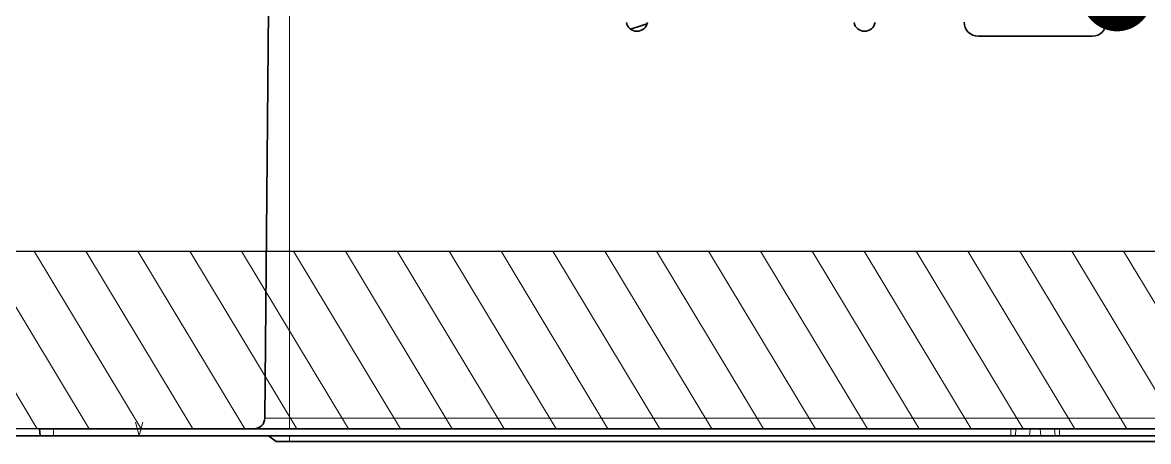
# Model space of a CAD drawing. Header units: inches. Extents: x 258415 to 640093, y 441672 to 945769.
# Drawn here: x 338741.9 to 338900.2, y 462722.1 to 462781 of the extents above; entities that cross this region are included whole.
import ezdxf

# ---------------------------------------------------------------- set-up
doc = ezdxf.new("R2010")
doc.units = ezdxf.units.IN
doc.header["$MEASUREMENT"] = 0
for name, color, linetype in [('CQ Grg Gypsum', 41, 'Continuous'), ('CQ Light Elevation', 4, 'Continuous'), ('CQ_callout', 34, 'Continuous')]:
    doc.layers.add(name, color=color, linetype=linetype)
doc.layers.add('CQ Gypsum Hatch', color=8, linetype='Continuous', lineweight=20)
doc.layers.add('CQ Lighting', color=5, linetype='Continuous', lineweight=0)
doc.styles.get("Standard").update_dxf_attribs({"font": 'arial.ttf'})
doc.dimstyles.get("Standard").update_dxf_attribs({"dimtxt": 0.18, "dimasz": 0.18, "dimexe": 0.18, "dimexo": 0.0625, "dimgap": 0.09, "dimtad": 0, "dimtih": 1, "dimtoh": 1, "dimdec": 4, "dimzin": 0, "dimdsep": 46, "dimtxsty": 'Standard', "dimcen": 0.09, "dimadec": 0, "dimazin": 0, "dimtfac": 1, "dimtdec": 4, "dimtofl": 0, "dimtmove": 0, "dimatfit": 3, "dimfxl": 1, "dimtolj": 1, "dimtzin": 0, "dimarcsym": 0})

# ---------------------------------------------------------------- blocks, each defined once
blk = doc.blocks.new('T.HC0E0.HQ12 side 1')
at = {"layer": 'CQ Lighting', "color": 1, "lineweight": 13}
for p in [(441594.89, 518877.62), (441385.19, 518820.2)]:
    blk.add_line(p, (441594.89, 518820.2), dxfattribs=at)
at = {"layer": 'CQ Lighting', "color": 1, "lineweight": 35}
for p, q in [((441597.84, 518877.62), (441598.34, 518820.2)), ((441352.04, 518818.72), (441486.63, 518818.72)), ((441493.45, 518818.72), (441628.04, 518818.72)), ((441660.24, 518817.72), (441328.06, 518817.72)), ((441352.04, 518817.72), (441486.63, 518817.72)), ((441594.89, 518816.92), (441385.19, 518816.92)), ((441493.45, 518817.72), (441628.04, 518817.72))]:
    blk.add_line(p, q, dxfattribs=at)
at = {"layer": 'CQ Lighting', "color": 1, "lineweight": 35, "ltscale": 0.4}
blk.add_line((441498.04, 518873.92), (441482.04, 518873.92), dxfattribs=at)
at = {"layer": 'CQ Lighting', "color": 1, "lineweight": 13, "ltscale": 0.086275}
blk.add_line((441594.89, 518820.2), (441598.34, 518820.2), dxfattribs=at)
at = {"layer": 'CQ Lighting', "color": 1, "lineweight": 13, "ltscale": 0.037173}
blk.add_line((441594.89, 518820.2), (441594.89, 518818.72), dxfattribs=at)
at = {"layer": 'CQ Lighting', "color": 1, "lineweight": 35, "ltscale": 0.017678}
for p, q in [((441486.63, 518818.72), (441487.33, 518818.72)), ((441492.75, 518818.72), (441493.45, 518818.72))]:
    blk.add_line(p, q, dxfattribs=at)
at = {"layer": 'CQ Lighting', "color": 1, "lineweight": 13, "ltscale": 0.025}
for p, q in [((441486.63, 518817.72), (441486.63, 518818.72)), ((441493.45, 518817.72), (441493.45, 518818.72)), ((441628.04, 518817.72), (441628.04, 518818.72))]:
    blk.add_line(p, q, dxfattribs=at)
at = {"layer": 'CQ Lighting', "color": 1, "lineweight": 13, "ltscale": 0.025094}
for p, q in [((441487.25, 518817.72), (441487.33, 518818.72)), ((441489.25, 518817.72), (441489.33, 518818.72)), ((441490.83, 518817.72), (441490.75, 518818.72)), ((441492.83, 518817.72), (441492.75, 518818.72))]:
    blk.add_line(p, q, dxfattribs=at)
at = {"layer": 'CQ Lighting', "color": 1, "lineweight": 35, "ltscale": 0.05}
for p, q in [((441487.33, 518818.72), (441489.33, 518818.72)), ((441492.75, 518818.72), (441490.75, 518818.72)), ((441628.04, 518818.72), (441630.04, 518818.72)), ((441487.25, 518817.72), (441489.25, 518817.72)), ((441492.83, 518817.72), (441490.83, 518817.72))]:
    blk.add_line(p, q, dxfattribs=at)
at = {"layer": 'CQ Lighting', "color": 1, "lineweight": 35, "ltscale": 0.035355}
blk.add_line((441489.33, 518818.72), (441490.75, 518818.72), dxfattribs=at)
at = {"layer": 'CQ Lighting', "color": 1, "lineweight": 35, "ltscale": 0.000913}
blk.add_line((441609.61, 518818.72), (441609.57, 518818.72), dxfattribs=at)
at = {"layer": 'CQ Lighting', "color": 1, "lineweight": 35, "ltscale": 0.002942}
for p, q in [((441609.73, 518818.72), (441609.61, 518818.72)), ((441610.69, 518818.72), (441610.58, 518818.72))]:
    blk.add_line(p, q, dxfattribs=at)
at = {"layer": 'CQ Lighting', "color": 1, "lineweight": 35, "ltscale": 0.004565}
for p, q in [((441609.91, 518818.72), (441609.73, 518818.72)), ((441610.58, 518818.72), (441610.39, 518818.72)), ((441619.65, 518818.72), (441619.47, 518818.72)), ((441620.38, 518818.72), (441620.19, 518818.72)), ((441622.1, 518818.72), (441621.91, 518818.72)), ((441622.82, 518818.72), (441622.64, 518818.72))]:
    blk.add_line(p, q, dxfattribs=at)
at = {"layer": 'CQ Lighting', "color": 1, "lineweight": 35, "ltscale": 0.006087}
blk.add_line((441610.15, 518818.72), (441609.91, 518818.72), dxfattribs=at)
at = {"layer": 'CQ Lighting', "color": 1, "lineweight": 35, "ltscale": 0.005986}
blk.add_line((441610.39, 518818.72), (441610.15, 518818.72), dxfattribs=at)
at = {"layer": 'CQ Lighting', "color": 1, "lineweight": 35, "ltscale": 0.001015}
blk.add_line((441610.73, 518818.72), (441610.69, 518818.72), dxfattribs=at)
at = {"layer": 'CQ Lighting', "color": 1, "lineweight": 35, "ltscale": 0.000812}
for p, q in [((441619.37, 518818.72), (441619.34, 518818.72)), ((441620.51, 518818.72), (441620.48, 518818.72)), ((441621.81, 518818.72), (441621.78, 518818.72)), ((441622.95, 518818.72), (441622.92, 518818.72))]:
    blk.add_line(p, q, dxfattribs=at)
at = {"layer": 'CQ Lighting', "color": 1, "lineweight": 35, "ltscale": 0.002536}
for p, q in [((441619.47, 518818.72), (441619.37, 518818.72)), ((441620.48, 518818.72), (441620.38, 518818.72)), ((441621.91, 518818.72), (441621.81, 518818.72)), ((441622.92, 518818.72), (441622.82, 518818.72))]:
    blk.add_line(p, q, dxfattribs=at)
at = {"layer": 'CQ Lighting', "color": 1, "lineweight": 35, "ltscale": 0.006797}
blk.add_line((441619.93, 518818.72), (441619.65, 518818.72), dxfattribs=at)
at = {"layer": 'CQ Lighting', "color": 1, "lineweight": 35, "ltscale": 0.006696}
for p, q in [((441620.19, 518818.72), (441619.93, 518818.72)), ((441622.64, 518818.72), (441622.37, 518818.72))]:
    blk.add_line(p, q, dxfattribs=at)
at = {"layer": 'CQ Lighting', "color": 1, "lineweight": 35, "ltscale": 0.006798}
blk.add_line((441622.37, 518818.72), (441622.1, 518818.72), dxfattribs=at)
at = {"layer": 'CQ Lighting', "color": 1, "lineweight": 35, "ltscale": 0.025188}
blk.add_line((441629.92, 518817.72), (441630.04, 518818.72), dxfattribs=at)
at = {"layer": 'CQ Lighting', "color": 1, "lineweight": 35, "ltscale": 0.015507}
for p, q in [((441486.63, 518817.72), (441487.25, 518817.72)), ((441492.83, 518817.72), (441493.45, 518817.72))]:
    blk.add_line(p, q, dxfattribs=at)
at = {"layer": 'CQ Lighting', "color": 1, "lineweight": 35, "ltscale": 0.039697}
blk.add_line((441489.25, 518817.72), (441490.83, 518817.72), dxfattribs=at)
at = {"layer": 'CQ Lighting', "color": 1, "lineweight": 13, "ltscale": 0.02}
blk.add_line((441594.89, 518817.72), (441594.89, 518816.92), dxfattribs=at)
at = {"layer": 'CQ Lighting', "color": 1, "lineweight": 35, "ltscale": 0.047002}
blk.add_line((441594.89, 518816.92), (441596.77, 518816.92), dxfattribs=at)
at = {"layer": 'CQ Lighting', "color": 1, "lineweight": 35, "ltscale": 0.033399}
blk.add_line((441597.84, 518817.72), (441596.77, 518816.92), dxfattribs=at)
at = {"layer": 'CQ Lighting', "color": 1, "lineweight": 35, "ltscale": 0.046931}
blk.add_line((441628.04, 518817.72), (441629.92, 518817.72), dxfattribs=at)
at = {"layer": 'CQ Lighting', "color": 1, "lineweight": 13}
blk.add_lwpolyline([(441615.5, 518819.65), (441616.01, 518817.72), (441616.53, 518819.65)], dxfattribs=at)
at = {"layer": 'CQ Lighting', "color": 1, "lineweight": 35}
for centre, radius, start, end in [((441482.04, 518875.92), 2, 180, 270), ((441498.04, 518875.92), 2, 270, 0), ((441514.04, 518876.12), 1.5, 190, 350), ((441546.04, 518876.12), 1.5, 190, 350), ((441514.32, 518779.23), 101.09, 71.1779, 72.563), ((441599.84, 518820.22), 1.5, 180.5, 270)]:
    blk.add_arc(centre, radius, start, end, dxfattribs=at)

msp = doc.modelspace()

# ---------------------------------------------------------------- hatches: boundary and pattern name
at = {"layer": 'CQ Gypsum Hatch'}
h = msp.add_hatch(dxfattribs=at)
h.set_pattern_fill('ANSI31', color=256, scale=50, angle=76.02858, style=0)
h.set_pattern_definition([(121.0285767, (-6464.915, -0.0223), (-5.35568947, -3.22165956), [])])
edge = h.paths.add_edge_path()
edge.add_line((338261.279, 462748.832), (339551.273, 462748.832))
edge.add_line((339551.273, 462748.832), (339551.273, 462773.832))
edge.add_line((339551.273, 462773.832), (339596.273, 462773.832))
edge.add_line((339596.273, 462773.832), (339596.273, 462748.832))
edge.add_line((339596.273, 462748.832), (339576.273, 462748.832))
edge.add_line((339576.273, 462748.832), (339576.273, 462723.832))
edge.add_line((339576.273, 462723.832), (338236.279, 462723.832))
edge.add_line((338236.279, 462723.832), (338236.279, 462748.832))
edge.add_line((338236.279, 462748.832), (338216.279, 462748.832))
edge.add_line((338216.279, 462748.832), (338216.279, 462773.832))
edge.add_line((338216.279, 462773.832), (338261.279, 462773.832))
edge.add_line((338261.279, 462773.832), (338261.279, 462748.832))
edge.add_line((338261.279, 462748.832), (339551.273, 462748.832))

# ---------------------------------------------------------------- linework, layer by layer
at = {"layer": 'CQ Grg Gypsum', "elevation": 0}
msp.add_lwpolyline([(338261.279, 462748.832), (339551.273, 462748.832), (339551.273, 462773.832), (339596.273, 462773.832), (339596.273, 462748.832), (339576.273, 462748.832), (339576.273, 462723.832), (338236.279, 462723.832), (338236.279, 462748.832), (338216.279, 462748.832), (338216.279, 462773.832), (338261.279, 462773.832), (338261.279, 462748.832), (339551.273, 462748.832)], dxfattribs=at)

# ---------------------------------------------------------------- block references
at = {"layer": 'CQ Light Elevation', "xscale": -1}
msp.add_blockref('T.HC0E0.HQ12 side 1', (780374.311, -56094.863, 0), dxfattribs=at)

# ---------------------------------------------------------------- leaders
at = {"layer": 'CQ_callout'}
msp.add_leader([(338895.762, 462784.755, -0.001), (336259.257, 463105.027, -0.001), (335649.722, 463105.027, -0.001)], dimstyle='Standard', override={"dimasz": 10, "dimldrblk": 'Dot', "dimfxl": 0.1, "dimarcsym": 2}, dxfattribs=at)

doc.saveas('drawing.dxf')
